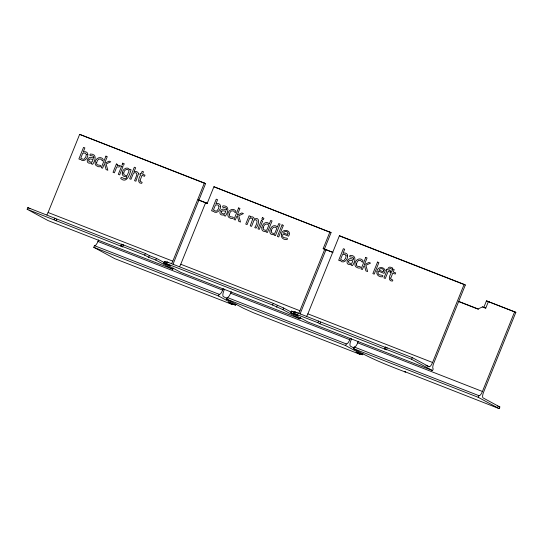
<?xml version="1.0" encoding="UTF-8"?>
<svg xmlns="http://www.w3.org/2000/svg" width="543" height="543" viewBox="0 0 543 543"><rect width="100%" height="100%" fill="white"/><g stroke="black" fill="none" stroke-linecap="round" stroke-linejoin="round"><path stroke-width="0.81" d="M27.15 209.272L27.822 207.609L123.539 245.253L121.564 244.187L120.892 245.843L122.867 246.916L27.15 209.272L48.069 220.58L172.789 269.24L173.237 268.133M46.888 214.879A5.382 1.67 -68.7 0 0 48.089 212.489L79.658 134.365L204.378 183.025L205.559 183.663L173.998 261.794A5.382 1.67 -68.7 0 0 173.183 264.393M54.157 219.806L54.829 218.143M56.126 220.872L56.798 219.216M235.913 304.046L235.465 305.152L228.311 302.363L232.261 304.494L114.695 258.624L93.776 247.316L94.448 245.653A5.382 1.67 -68.7 0 0 97.944 241.465L98.575 239.904M172.789 269.24L155.821 260.07L148.667 257.273L144.716 255.142L145.388 253.479L121.564 244.187M148.667 257.273L149.339 255.61L145.388 253.479M155.821 260.07L156.486 258.407L149.339 255.61M300.564 317.173L299.892 318.829L180.731 272.342L163.762 263.165L164.434 261.502L167.258 262.608M163.762 263.165L170.122 265.649L166.172 263.511L166.844 261.848L273.285 303.381L283.589 307.996L291.428 312.232M171.608 263.538A5.382 1.67 -68.7 0 0 172.81 261.149L204.378 183.025M179.55 266.64A5.382 1.67 -68.7 0 0 180.758 264.251L205.607 202.743L206.788 203.387M207.195 203.367L213.908 186.744L331.074 232.635L324.361 249.257L325.949 249.875L301.1 311.383A5.382 1.67 -68.7 0 0 300.286 313.983M235.465 305.152L218.496 295.976L219.168 294.313A5.382 1.67 -68.7 0 0 222.664 290.132L223.295 288.557M224.483 289.202L223.845 290.77A5.382 1.67 -68.7 0 0 223.309 296.553L227.585 298.867M363.016 353.636L362.568 354.742L356.208 352.264L360.158 354.396L253.717 312.87L243.413 308.254L226.438 299.078L227.11 297.415A5.382 1.67 -68.7 0 0 230.605 293.227L231.237 291.672M299.892 318.829L282.923 309.659L272.613 305.044L273.285 303.381M276.563 307.175L277.235 305.512M282.923 309.659L283.589 307.996M306.652 316.23A5.382 1.67 -68.7 0 0 307.861 313.84L339.423 235.71L464.143 284.376L465.331 285.014L433.762 363.145A5.382 1.67 -68.7 0 0 433.226 368.928L432.554 370.591L307.833 321.931L290.865 312.754L291.537 311.091L295.114 312.49M290.865 312.754L298.019 315.544L294.068 313.413L294.74 311.75L386.494 347.846M324.361 249.257L323.173 248.619L329.893 231.997M298.711 313.128A5.382 1.67 -68.7 0 0 299.912 310.745L324.762 249.237L325.949 249.875M464.143 284.376L432.574 362.5A5.382 1.67 -68.7 0 1 429.079 366.688L412.307 357.62L385.299 347.086L384.634 348.749L386.602 349.814L319.868 323.777L317.893 322.705L318.565 321.049M319.868 323.777L320.54 322.114M362.568 354.742L345.599 345.565L346.271 343.909A5.382 1.67 -68.7 0 0 349.767 339.721L350.391 338.16M351.579 338.805L350.948 340.359A5.382 1.67 -68.7 0 0 350.411 346.149L353.975 348.07M486.46 300.863L489.637 302.098L488.449 301.46L485.768 308.112L483.772 307.508L486.46 300.863L515.85 312.327L483.609 392.121A5.382 1.67 -68.7 0 0 483.08 397.904L499.852 406.978L499.18 408.635L404.447 371.527L405.438 372.064C387.675 365.276 369.966 358.353 353.541 348.667L354.212 347.004A5.382 1.67 -68.7 0 0 357.708 342.816L358.339 341.248M432.554 370.591L411.635 359.283L412.307 357.62M499.18 408.635L478.261 397.327L478.933 395.664A5.382 1.67 -68.7 0 0 482.428 391.476L514.669 311.689M485.768 308.112L482.584 306.87L478.064 308.953L458.373 301.27M205.559 183.663L79.658 134.365M331.074 232.635L213.908 186.744M341.398 236.66L465.331 285.014M490.404 302.403L515.85 312.327M198.107 199.722L207.562 203.415M324.314 248.965L332.988 252.352M199.295 200.367L207.168 203.435M323.173 248.619L332.594 252.373M458.774 301.603L478.464 309.286M48.089 212.489L172.81 261.149M180.758 264.251L299.912 310.745M307.861 313.84L432.574 362.5M120.892 245.843L144.716 255.142M166.172 263.511L272.613 305.044M294.068 313.413L317.893 322.705M384.634 348.749L411.635 359.283M425.922 365.459L429.079 366.688M97.944 241.465L222.664 290.132M230.605 293.227L349.767 339.721M357.708 342.816L482.428 391.476M94.448 245.653L219.168 294.313M227.11 297.415L346.271 343.909M354.212 347.004L478.933 395.664M93.776 247.316L218.496 295.976M226.438 299.078L345.599 345.565M353.541 348.667L478.261 397.327M497.537 406.069L499.852 406.978M482.584 306.87L483.772 307.508M339.423 235.71L340.61 236.354M385.299 347.086L387.274 348.151M294.74 311.75L297.374 313.175M291.537 311.091L294.387 312.632M166.844 261.848L168.16 262.561M164.434 261.502L166.572 262.663M156.486 258.407L164.325 262.642M27.822 207.609L30.008 208.79M138.458 173.78L135.886 181.199L134.555 180.683L136.843 174.866L136.395 173.108A2.572 2.443 -61.6 0 0 134.82 172.769L133.49 173.095L130.985 179.292L129.655 178.769L134.325 167.21L135.662 167.726L133.972 171.914C135.614 171.011 138.309 171.636 138.458 173.78M123.784 172.959C123.166 175.029 125.738 175.952 127.293 175.246L129.139 170.685C127.272 167.909 123.797 170.156 123.784 172.959M122.27 173.013C121.673 175.552 124.618 177.513 126.831 176.394C126.119 182.326 121.177 174.975 120.702 178.504C126.987 184.145 129.743 174.031 131.073 169.715L129.818 169.226L129.594 169.552C127.028 165.907 122.256 169.436 122.27 173.013M96.681 162.628C95.385 166.769 102.586 163.843 100.238 166.749L98.344 166.708L96.233 165.642A3.468 3.292 -61.6 0 1 95.195 163.613C94.326 159.147 100.217 155.128 103.218 159.364L102.586 160.932L100.625 159.011L98.622 159.187L97.387 160.565L96.681 162.628M229.37 214.417C228.074 218.557 235.275 215.632 232.927 218.537L231.04 218.496L228.929 217.431A3.468 3.292 -61.6 0 1 227.884 215.401C227.015 210.935 232.906 206.924 235.913 211.152L235.275 212.72L233.314 210.806L231.318 210.976L230.076 212.361L229.37 214.417M356.48 263.946C355.183 268.086 362.385 265.16 360.029 268.066L358.142 268.025L356.032 266.959A3.468 3.292 -61.6 0 1 354.993 264.93C354.124 260.464 360.016 256.452 363.016 260.681L362.385 262.249L360.423 260.328L358.421 260.504L357.185 261.889L356.48 263.946M263.362 227.687C262.642 229.825 265.269 230.856 266.871 229.988L268.799 225.202C266.823 222.365 263.389 224.883 263.362 227.687M271.405 230.823C270.679 232.961 273.305 233.992 274.907 233.123L276.842 228.338C274.86 225.501 271.425 228.019 271.405 230.823M261.848 227.782L261.902 229.37A2.878 2.729 -61.6 0 0 262.995 230.999L264.326 231.508L266.396 231.162L266.05 232.004L267.387 232.526L272.057 220.967L270.719 220.444L269.267 224.042A4.066 3.862 -61.6 0 0 266.837 222.528C263.966 222.257 262.181 225.284 261.848 227.782M269.885 230.918L269.946 232.506A2.878 2.729 -61.6 0 0 271.032 234.135L272.369 234.644L274.432 234.298L274.093 235.139L275.423 235.662L280.1 224.103L278.763 223.58L277.31 227.178A4.066 3.862 -61.6 0 0 274.88 225.664C272.009 225.393 270.224 228.42 269.885 230.918M86.317 154.416L85.842 156.839L84.287 159.004A2.111 2.002 -61.6 0 1 82.882 159.275L80.819 157.979L82.74 153.221L85.237 153.106L86.317 154.416M219.005 206.204L218.53 208.634L216.983 210.799A2.111 2.002 -61.6 0 1 215.571 211.071L213.508 209.768L215.428 205.01L217.926 204.894L219.005 206.204M346.115 255.733L345.64 258.156L344.086 260.321A2.111 2.002 -61.6 0 1 342.681 260.599L340.617 259.296L342.538 254.538L345.036 254.423L346.115 255.733M87.837 154.599C88.312 158.407 83.269 163.158 80.364 159.092L80.126 159.445L78.878 158.956L83.547 147.397L84.884 147.913L83.215 152.047C85.136 151.002 87.98 152.21 87.837 154.599M220.526 206.388C221.001 210.202 215.958 214.947 213.06 210.881L212.815 211.234L211.566 210.745L216.236 199.186L217.573 199.709L215.904 203.835C217.824 202.79 220.668 203.998 220.526 206.388M347.635 255.916C348.111 259.724 343.067 264.475 340.162 260.409L339.925 260.762L338.676 260.273L343.346 248.714L344.683 249.237L343.013 253.364C344.934 252.319 347.778 253.527 347.635 255.916M93.837 157.246L93.552 158.359C87.389 153.9 83.955 165.228 91.706 162.941L91.346 163.823L92.677 164.339C95.453 160.266 97.299 153.947 90.287 154.008C88.109 156.846 93.769 154.599 93.837 157.246M226.526 209.035L226.241 210.155C220.078 205.688 216.643 217.024 224.395 214.729L224.035 215.612L225.365 216.134C228.148 212.055 229.988 205.743 222.976 205.797C220.797 208.641 226.465 206.388 226.526 209.035M353.636 258.563L353.35 259.676C347.187 255.217 343.753 266.545 351.504 264.258L351.145 265.14L352.475 265.656C355.251 261.583 357.097 255.264 350.086 255.325C347.907 258.169 353.568 255.916 353.636 258.563M140.101 180.276C139.049 182.543 143.678 181.253 141.669 183.371C136.612 183.412 139.035 177.127 140.732 174.826L139.829 174.473L140.298 173.312L141.2 173.665L142.164 171.283L143.501 171.805L142.537 174.188L144.995 175.145L144.526 176.305L142.069 175.348L140.101 180.276M390.797 278.043C389.738 280.31 394.374 279.021 392.365 281.138C387.302 281.172 389.725 274.894 391.428 272.593L390.526 272.24L390.994 271.079L391.897 271.432L392.86 269.05L394.198 269.566L393.234 271.955L395.691 272.912L395.223 274.072L392.765 273.115L390.797 278.043M252.699 219.134L250.242 225.84L251.579 226.356L254.043 220.173C259.486 217.96 256.106 225.82 254.748 227.592L256.079 228.114C258.414 225.718 260.966 215.938 254.192 219.162C254.341 217.017 251.633 216.162 250.058 217.227L250.432 216.304L249.094 215.781L245.741 224.083L247.079 224.605L249.576 218.408L251.816 218.116L252.699 219.134M281.464 234.393C280.385 237.719 284.057 240.149 287.043 239.612C289.562 236.612 280.29 239.768 283.107 234.026L288.604 236.171C292.602 230.137 281.837 227.68 281.464 234.393M376.957 271.588C375.871 274.914 379.55 277.337 382.53 276.801C385.001 273.781 375.81 276.978 378.6 271.215L384.098 273.36C388.096 267.326 377.331 264.869 376.957 271.588M88.747 159.92L89.059 161.604L90.932 162.106L92.174 161.78L93.104 159.479L90.009 158.916L88.747 159.92M221.435 211.709L221.748 213.392L223.621 213.901L224.863 213.569L225.793 211.268L222.705 210.704L221.435 211.709M348.545 261.237L348.857 262.921L350.724 263.423L351.973 263.097L352.902 260.796L349.807 260.233L348.545 261.237M288.007 233.571L287.736 234.59L283.541 232.954C284.22 230.612 288.326 230.985 288.007 233.571M383.494 270.76L383.229 271.785L379.028 270.149C379.706 267.801 383.82 268.174 383.494 270.76M105.933 156.126L101.263 167.692L102.593 168.215L103.998 164.739L104.738 164.414L106.082 169.572L107.833 170.258L106.089 163.986L110.752 161.787L109.089 161.135L104.534 163.423L107.27 156.649L105.933 156.126M116.406 163.993L113.046 172.294L114.383 172.81L116.765 166.918C120.729 167.835 122.372 164.196 117.24 165.744L117.736 164.509L116.406 163.993M122.725 163.172L122.141 164.624L123.661 165.215L124.245 163.762L122.725 163.172M121.673 166.049L118.32 174.344L119.657 174.866L123.01 166.565L121.673 166.049M238.621 207.921L233.952 219.481L235.289 220.003L236.687 216.535L237.427 216.202L238.771 221.361L240.529 222.046L238.777 215.775L243.44 213.575L241.778 212.931L237.223 215.211L239.958 208.444L238.621 207.921M262.391 217.682L261.807 219.134L263.328 219.725L263.912 218.279L262.391 217.682M261.339 220.56L257.986 228.861L259.316 229.377L262.669 221.082L261.339 220.56M282.055 224.863L277.385 236.429L278.722 236.952L283.392 225.386L282.055 224.863M365.731 257.45L361.061 269.009L362.391 269.532L363.796 266.063L364.536 265.731L365.88 270.889L367.631 271.575L365.887 265.303L370.55 263.104L368.887 262.452L364.333 264.74L367.061 257.966L365.731 257.45M377.548 262.059L372.878 273.618L374.208 274.14L378.885 262.581L377.548 262.059M386.419 269.294L385.951 270.455L386.854 270.808L383.969 277.948L385.306 278.471L388.191 271.33L390.356 272.172L390.824 271.011L388.612 270.149L389.175 269.023L390.268 268.459L392.134 269.294L392.65 268.018L390.118 267.102A2.437 2.315 -61.6 0 0 388.564 267.679L387.322 269.647L386.419 269.294"/></g></svg>
